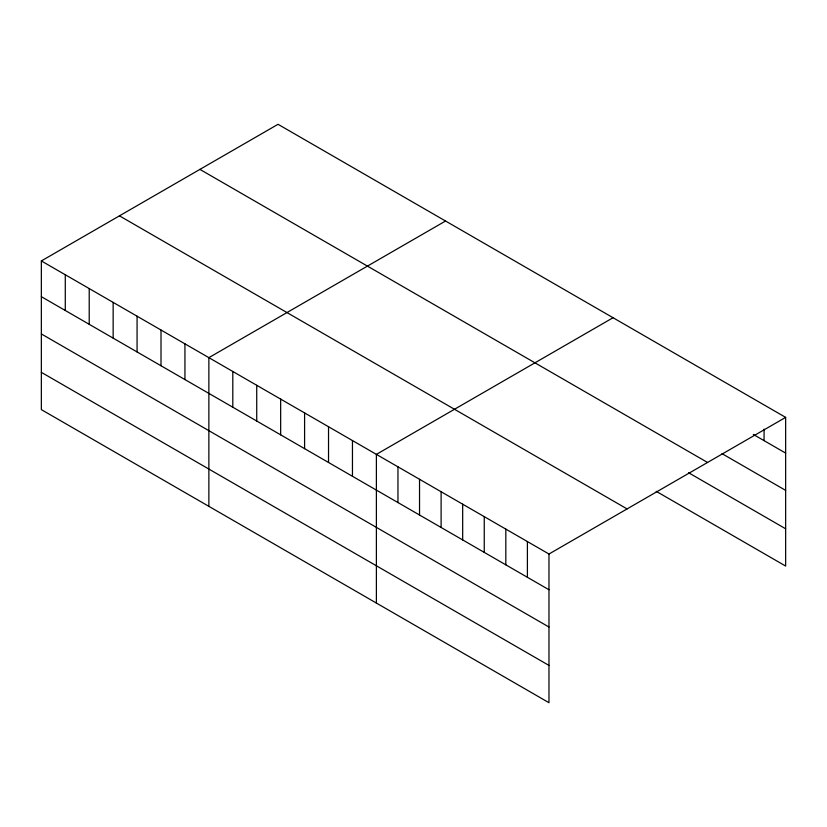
<?xml version="1.0" encoding="UTF-8"?>
<svg xmlns="http://www.w3.org/2000/svg" width="827" height="827" viewBox="0 0 827 827"><rect width="100%" height="100%" fill="white"/><g stroke="black" fill="none" stroke-linecap="round" stroke-linejoin="round"><path stroke-width="1.24" d="M41.35 260.939L548.973 554.018L548.973 702.702L41.35 409.623L41.35 260.939L278.027 124.298L785.65 417.377L785.65 566.061L656.204 491.321M445.536 221.016L208.869 357.657L208.869 506.341M613.055 317.723L376.388 454.374L376.388 603.059M548.973 554.018L785.65 417.377M753.294 434.423L785.65 453.103M722.002 453.641L785.65 490.38M199.917 169.39L707.55 462.469M688.571 472.734L785.65 528.784M119.45 215.847L627.083 508.925M41.35 296.676L548.973 589.744M41.35 333.943L548.973 627.021M41.35 372.346L548.973 665.425M764.076 429.161L764.076 440.646M527.399 541.561L527.399 577.287M505.824 529.104L505.824 564.831M484.25 516.648L484.25 552.384M462.675 504.191L462.675 539.928M441.111 491.734L441.111 527.471M419.537 479.278L419.537 515.014M397.963 466.821L397.963 502.558M352.457 440.553L352.457 476.28M328.526 426.732L328.526 462.469M304.594 412.921L304.594 448.647M280.663 399.1L280.663 434.837M256.732 385.289L256.732 421.015M232.8 371.468L232.8 407.204M184.938 343.836L184.938 379.572M161.007 330.025L161.007 365.751M137.075 316.203L137.075 351.94M113.144 302.393L113.144 338.119M89.213 288.571L89.213 324.308M65.281 274.76L65.281 310.487"/></g></svg>
